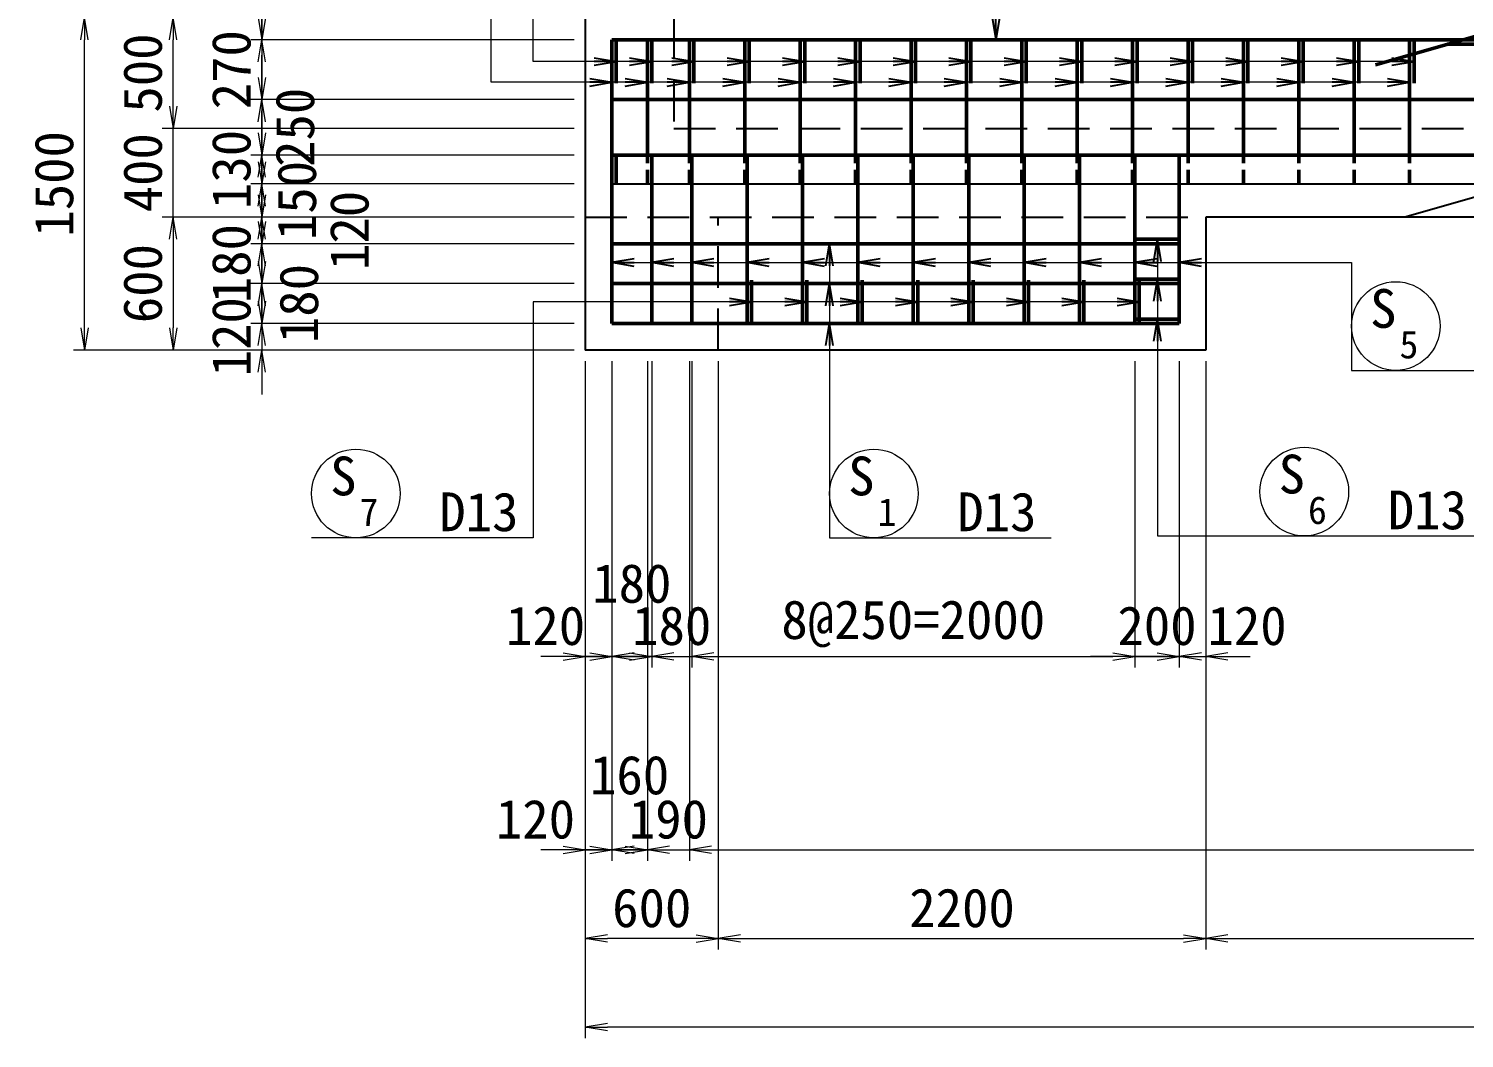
# Model space of a CAD drawing. Header units: millimetres. Extents: x 0 to 126150, y 0 to 29700.
# Drawn here: x 46970 to 53448, y 16587 to 21142 of the extents above; entities that cross this region are included whole.
import ezdxf
from ezdxf.enums import TextEntityAlignment as Align

# ---------------------------------------------------------------- set-up
doc = ezdxf.new("R2010")
doc.units = ezdxf.units.MM
doc.header["$LTSCALE"] = 500
doc.linetypes.add('DASHED2', pattern=[0.375, 0.25, -0.125])
doc.layers.get('Defpoints').update_dxf_attribs({"color": 8})
for name, color, linetype, lineweight in [('D-STR', 3, 'Continuous', 25), ('D-STR-DIM', 7, 'Continuous', 13), ('D-STR-HTXT', 4, 'Continuous', 13), ('D-STR-STR1', 1, 'Continuous', 50), ('D-STR-STR2', 40, 'Continuous', 50), ('D-STR-STR5', 40, 'Continuous', 50), ('D-STR-TXT', 7, 'Continuous', 13)]:
    doc.layers.add(name, color=color, linetype=linetype, lineweight=lineweight)
doc.styles.add('YOKO_GOTHIC', font='')
doc.styles.get('YOKO_GOTHIC').set_extended_font_data('MS Gothic')
doc.dimstyles.new('S50', dxfattribs={"dimscale": 50, "dimtxt": 3.5, "dimasz": 2, "dimexe": 1, "dimexo": 1, "dimgap": 1, "dimtad": 1, "dimdec": 0, "dimzin": 1, "dimdsep": 46, "dimtxsty": 'YOKO_GOTHIC', "dimblk": 'OPEN', "dimcen": 0, "dimclrd": 256, "dimclre": 256, "dimclrt": 256, "dimaunit": 1, "dimadec": 3, "dimazin": 0, "dimtfac": 1, "dimtdec": 0, "dimtix": 1, "dimtmove": 2, "dimatfit": 3, "dimldrblk": 'OPEN', "dimfxl": 1, "dimlwd": -1, "dimlwe": -1, "dimarcsym": 2})

# ---------------------------------------------------------------- blocks, each defined once
blk = doc.blocks.new('_Open')
at = {"color": 0, "linetype": 'ByBlock', "lineweight": -2}
for p, q in [((-1, 0.167), (0, 0)), ((-1, -0.167), (0, 0)), ((0, 0), (-1, 0))]:
    blk.add_line(p, q, dxfattribs=at)
blk = doc.blocks.new('*D112')
at = {"layer": 'D-STR-DIM', "ltscale": 1500, "transparency": 16777216}
for p, q in [((48022.1, 21292.3), (48022.1, 21392.3)), ((49431.5, 21192.3), (47972.1, 21192.3)), ((48022.1, 21192.3), (48022.1, 21092.3)), ((49431.5, 21092.3), (47972.1, 21092.3)), ((48022.1, 20992.3), (48022.1, 20892.3))]:
    blk.add_line(p, q, dxfattribs=at)
at = {"layer": 'Defpoints', "color": 0, "ltscale": 1500, "transparency": 16777216}
for p in [(49481.5, 21192.3), (48022.1, 21092.3), (49481.5, 21092.3)]:
    blk.add_point(p, dxfattribs=at)
at = {"layer": 'D-STR-DIM', "ltscale": 1500, "transparency": 16777216, "xscale": 100, "yscale": 100, "zscale": 100}
for p, rotation in [((48022.1, 21192.3), 270), ((48022.1, 21092.3), 90)]:
    blk.add_blockref('_Open', p, dxfattribs=dict(at, rotation=rotation))
at = {"layer": 'D-STR-DIM', "ltscale": 1500, "transparency": 16777216, "insert": (47909.6, 21360.1), "char_height": 175, "attachment_point": 5, "rotation": 90, "style": 'YOKO_GOTHIC'}
blk.add_mtext('100', dxfattribs=at)
blk = doc.blocks.new('*D113')
at = {"layer": 'D-STR-DIM', "ltscale": 1500, "transparency": 16777216}
for p, q in [((48022.1, 21192.3), (48022.1, 21292.3)), ((49431.5, 21092.3), (47972.1, 21092.3)), ((48022.1, 21092.3), (48022.1, 20822.3)), ((49431.5, 20822.3), (47972.1, 20822.3)), ((48022.1, 20722.3), (48022.1, 20622.3))]:
    blk.add_line(p, q, dxfattribs=at)
at = {"layer": 'Defpoints', "color": 0, "ltscale": 1500, "transparency": 16777216}
for p in [(49481.5, 21092.3), (48022.1, 20822.3), (49481.5, 20822.3)]:
    blk.add_point(p, dxfattribs=at)
at = {"layer": 'D-STR-DIM', "ltscale": 1500, "transparency": 16777216, "xscale": 100, "yscale": 100, "zscale": 100}
for p, rotation in [((48022.1, 21092.3), 270), ((48022.1, 20822.3), 90)]:
    blk.add_blockref('_Open', p, dxfattribs=dict(at, rotation=rotation))
at = {"layer": 'D-STR-DIM', "ltscale": 1500, "transparency": 16777216, "insert": (47884.6, 20957.3), "char_height": 175, "attachment_point": 5, "rotation": 90, "style": 'YOKO_GOTHIC'}
blk.add_mtext('270', dxfattribs=at)
blk = doc.blocks.new('*D114')
at = {"layer": 'D-STR-DIM', "ltscale": 1500, "transparency": 16777216}
for p, q in [((48022.1, 20922.3), (48022.1, 21022.3)), ((49431.5, 20822.3), (47972.1, 20822.3)), ((48022.1, 20822.3), (48022.1, 20572.3)), ((49431.5, 20572.3), (47972.1, 20572.3)), ((48022.1, 20472.3), (48022.1, 20372.3))]:
    blk.add_line(p, q, dxfattribs=at)
at = {"layer": 'Defpoints', "color": 0, "ltscale": 1500, "transparency": 16777216}
for p in [(49481.5, 20822.3), (48022.1, 20572.3), (49481.5, 20572.3)]:
    blk.add_point(p, dxfattribs=at)
at = {"layer": 'D-STR-DIM', "ltscale": 1500, "transparency": 16777216, "xscale": 100, "yscale": 100, "zscale": 100}
for p, rotation in [((48022.1, 20822.3), 270), ((48022.1, 20572.3), 90)]:
    blk.add_blockref('_Open', p, dxfattribs=dict(at, rotation=rotation))
at = {"layer": 'D-STR-DIM', "ltscale": 1500, "transparency": 16777216, "insert": (48171.9, 20697.3), "char_height": 175, "attachment_point": 5, "rotation": 90, "style": 'YOKO_GOTHIC'}
blk.add_mtext('250', dxfattribs=at)
blk = doc.blocks.new('*D115')
at = {"layer": 'D-STR-DIM', "ltscale": 1500, "transparency": 16777216}
for p, q in [((48022.1, 20672.3), (48022.1, 20772.3)), ((49431.5, 20572.3), (47972.1, 20572.3)), ((48022.1, 20572.3), (48022.1, 20442.3)), ((49431.5, 20442.3), (47972.1, 20442.3)), ((48022.1, 20342.3), (48022.1, 20242.3))]:
    blk.add_line(p, q, dxfattribs=at)
at = {"layer": 'Defpoints', "color": 0, "ltscale": 1500, "transparency": 16777216}
for p in [(49481.5, 20572.3), (48022.1, 20442.3), (49481.5, 20442.3)]:
    blk.add_point(p, dxfattribs=at)
at = {"layer": 'D-STR-DIM', "ltscale": 1500, "transparency": 16777216, "xscale": 100, "yscale": 100, "zscale": 100}
for p, rotation in [((48022.1, 20572.3), 270), ((48022.1, 20442.3), 90)]:
    blk.add_blockref('_Open', p, dxfattribs=dict(at, rotation=rotation))
at = {"layer": 'D-STR-DIM', "ltscale": 1500, "transparency": 16777216, "insert": (47884.6, 20507.3), "char_height": 175, "attachment_point": 5, "rotation": 90, "style": 'YOKO_GOTHIC'}
blk.add_mtext('130', dxfattribs=at)
blk = doc.blocks.new('*D116')
at = {"layer": 'D-STR-DIM', "ltscale": 1500, "transparency": 16777216}
for p, q in [((48022.1, 20542.3), (48022.1, 20642.3)), ((49431.5, 20442.3), (47972.1, 20442.3)), ((48022.1, 20442.3), (48022.1, 20292.3)), ((49431.5, 20292.3), (47972.1, 20292.3)), ((48022.1, 20192.3), (48022.1, 20092.3))]:
    blk.add_line(p, q, dxfattribs=at)
at = {"layer": 'Defpoints', "color": 0, "ltscale": 1500, "transparency": 16777216}
for p in [(49481.5, 20442.3), (48022.1, 20292.3), (49481.5, 20292.3)]:
    blk.add_point(p, dxfattribs=at)
at = {"layer": 'D-STR-DIM', "ltscale": 1500, "transparency": 16777216, "xscale": 100, "yscale": 100, "zscale": 100}
for p, rotation in [((48022.1, 20442.3), 270), ((48022.1, 20292.3), 90)]:
    blk.add_blockref('_Open', p, dxfattribs=dict(at, rotation=rotation))
at = {"layer": 'D-STR-DIM', "ltscale": 1500, "transparency": 16777216, "insert": (48180.5, 20367.3), "char_height": 175, "attachment_point": 5, "rotation": 90, "style": 'YOKO_GOTHIC'}
blk.add_mtext('150', dxfattribs=at)
blk = doc.blocks.new('*D117')
at = {"layer": 'D-STR-DIM', "ltscale": 1500, "transparency": 16777216}
for p, q in [((47622.1, 20792.3), (47622.1, 20892.3)), ((49431.5, 20692.3), (47572.1, 20692.3)), ((47622.1, 20292.3), (47622.1, 20692.3)), ((49431.5, 20292.3), (47572.1, 20292.3)), ((47622.1, 20192.3), (47622.1, 20092.3))]:
    blk.add_line(p, q, dxfattribs=at)
at = {"layer": 'Defpoints', "color": 0, "ltscale": 1500, "transparency": 16777216}
for p in [(47622.1, 20692.3), (49481.5, 20692.3), (49481.5, 20292.3)]:
    blk.add_point(p, dxfattribs=at)
at = {"layer": 'D-STR-DIM', "ltscale": 1500, "transparency": 16777216, "xscale": 100, "yscale": 100, "zscale": 100}
for p, rotation in [((47622.1, 20692.3), 270), ((47622.1, 20292.3), 90)]:
    blk.add_blockref('_Open', p, dxfattribs=dict(at, rotation=rotation))
at = {"layer": 'D-STR-DIM', "ltscale": 1500, "transparency": 16777216, "insert": (47484.6, 20492.3), "char_height": 175, "attachment_point": 5, "rotation": 90, "style": 'YOKO_GOTHIC'}
blk.add_mtext('400', dxfattribs=at)
blk = doc.blocks.new('*D118')
at = {"layer": 'D-STR-DIM', "ltscale": 1500, "transparency": 16777216}
for p, q in [((49431.5, 21192.3), (47572.1, 21192.3)), ((47622.1, 20792.3), (47622.1, 21092.3)), ((49431.5, 20692.3), (47572.1, 20692.3))]:
    blk.add_line(p, q, dxfattribs=at)
at = {"layer": 'Defpoints', "color": 0, "ltscale": 1500, "transparency": 16777216}
for p in [(47622.1, 21192.3), (49481.5, 21192.3), (49481.5, 20692.3)]:
    blk.add_point(p, dxfattribs=at)
at = {"layer": 'D-STR-DIM', "ltscale": 1500, "transparency": 16777216, "xscale": 100, "yscale": 100, "zscale": 100}
for p, rotation in [((47622.1, 21192.3), 90), ((47622.1, 20692.3), 270)]:
    blk.add_blockref('_Open', p, dxfattribs=dict(at, rotation=rotation))
at = {"layer": 'D-STR-DIM', "ltscale": 1500, "transparency": 16777216, "insert": (47484.6, 20942.3), "char_height": 175, "attachment_point": 5, "rotation": 90, "style": 'YOKO_GOTHIC'}
blk.add_mtext('500', dxfattribs=at)
blk = doc.blocks.new('*D119')
at = {"layer": 'D-STR-DIM', "ltscale": 1500, "transparency": 16777216}
for p, q in [((49431.5, 21192.3), (47172.1, 21192.3)), ((47222.1, 19792.3), (47222.1, 21092.3)), ((49431.5, 19692.3), (47172.1, 19692.3))]:
    blk.add_line(p, q, dxfattribs=at)
at = {"layer": 'Defpoints', "color": 0, "ltscale": 1500, "transparency": 16777216}
for p in [(47222.1, 21192.3), (49481.5, 21192.3), (49481.5, 19692.3)]:
    blk.add_point(p, dxfattribs=at)
at = {"layer": 'D-STR-DIM', "ltscale": 1500, "transparency": 16777216, "xscale": 100, "yscale": 100, "zscale": 100}
for p, rotation in [((47222.1, 21192.3), 90), ((47222.1, 19692.3), 270)]:
    blk.add_blockref('_Open', p, dxfattribs=dict(at, rotation=rotation))
at = {"layer": 'D-STR-DIM', "ltscale": 1500, "transparency": 16777216, "insert": (47084.6, 20442.3), "char_height": 175, "attachment_point": 5, "rotation": 90, "style": 'YOKO_GOTHIC'}
blk.add_mtext('1500', dxfattribs=at)
blk = doc.blocks.new('*D127')
at = {"layer": 'D-STR-DIM', "ltscale": 1500, "transparency": 16777216}
for p, q in [((49481.5, 19642.3), (49481.5, 17387)), ((49601.5, 19642.3), (49601.5, 17387)), ((49381.5, 17437), (49281.5, 17437)), ((49481.5, 17437), (49601.5, 17437)), ((49701.5, 17437), (49801.5, 17437))]:
    blk.add_line(p, q, dxfattribs=at)
at = {"layer": 'Defpoints', "color": 0, "ltscale": 1500, "transparency": 16777216}
for p in [(49481.5, 19692.3), (49601.5, 19692.3), (49601.5, 17437)]:
    blk.add_point(p, dxfattribs=at)
at = {"layer": 'D-STR-DIM', "ltscale": 1500, "transparency": 16777216, "xscale": 100, "yscale": 100, "zscale": 100}
blk.add_blockref('_Open', (49481.5, 17437), dxfattribs=at)
at = {"layer": 'D-STR-DIM', "ltscale": 1500, "transparency": 16777216, "xscale": 100, "yscale": 100, "zscale": 100, "rotation": 180}
blk.add_blockref('_Open', (49601.5, 17437), dxfattribs=at)
at = {"layer": 'D-STR-DIM', "ltscale": 1500, "transparency": 16777216, "insert": (49256.6, 17574.5), "char_height": 175, "attachment_point": 5, "style": 'YOKO_GOTHIC'}
blk.add_mtext('120', dxfattribs=at)
blk = doc.blocks.new('*D128')
at = {"layer": 'D-STR-DIM', "ltscale": 1500, "transparency": 16777216}
for p, q in [((49601.5, 19642.3), (49601.5, 17387)), ((49761.5, 19642.3), (49761.5, 17387)), ((49501.5, 17437), (49401.5, 17437)), ((49601.5, 17437), (49761.5, 17437)), ((49861.5, 17437), (49961.5, 17437))]:
    blk.add_line(p, q, dxfattribs=at)
at = {"layer": 'Defpoints', "color": 0, "ltscale": 1500, "transparency": 16777216}
for p in [(49601.5, 19692.3), (49761.5, 19692.3), (49761.5, 17437)]:
    blk.add_point(p, dxfattribs=at)
at = {"layer": 'D-STR-DIM', "ltscale": 1500, "transparency": 16777216, "xscale": 100, "yscale": 100, "zscale": 100}
blk.add_blockref('_Open', (49601.5, 17437), dxfattribs=at)
at = {"layer": 'D-STR-DIM', "ltscale": 1500, "transparency": 16777216, "xscale": 100, "yscale": 100, "zscale": 100, "rotation": 180}
blk.add_blockref('_Open', (49761.5, 17437), dxfattribs=at)
at = {"layer": 'D-STR-DIM', "ltscale": 1500, "transparency": 16777216, "insert": (49681.5, 17773.7), "char_height": 175, "attachment_point": 5, "style": 'YOKO_GOTHIC'}
blk.add_mtext('160', dxfattribs=at)
blk = doc.blocks.new('*D129')
at = {"layer": 'D-STR-DIM', "ltscale": 1500, "transparency": 16777216}
for p, q in [((49761.5, 19642.3), (49761.5, 17387)), ((49951.5, 19642.3), (49951.5, 17387)), ((49661.5, 17437), (49561.5, 17437)), ((49761.5, 17437), (49951.5, 17437)), ((50051.5, 17437), (50151.5, 17437))]:
    blk.add_line(p, q, dxfattribs=at)
at = {"layer": 'Defpoints', "color": 0, "ltscale": 1500, "transparency": 16777216}
for p in [(49761.5, 19692.3), (49951.5, 19692.3), (49951.5, 17437)]:
    blk.add_point(p, dxfattribs=at)
at = {"layer": 'D-STR-DIM', "ltscale": 1500, "transparency": 16777216, "xscale": 100, "yscale": 100, "zscale": 100}
blk.add_blockref('_Open', (49761.5, 17437), dxfattribs=at)
at = {"layer": 'D-STR-DIM', "ltscale": 1500, "transparency": 16777216, "xscale": 100, "yscale": 100, "zscale": 100, "rotation": 180}
blk.add_blockref('_Open', (49951.5, 17437), dxfattribs=at)
at = {"layer": 'D-STR-DIM', "ltscale": 1500, "transparency": 16777216, "insert": (49856.5, 17574.5), "char_height": 175, "attachment_point": 5, "style": 'YOKO_GOTHIC'}
blk.add_mtext('190', dxfattribs=at)
blk = doc.blocks.new('*D130')
at = {"layer": 'D-STR-DIM', "ltscale": 1500, "transparency": 16777216}
for p, q in [((61451.5, 20242.3), (61451.5, 17387)), ((49951.5, 19642.3), (49951.5, 17387)), ((50051.5, 17437), (61351.5, 17437))]:
    blk.add_line(p, q, dxfattribs=at)
at = {"layer": 'Defpoints', "color": 0, "ltscale": 1500, "transparency": 16777216}
for p in [(61451.5, 20292.3), (49951.5, 19692.3), (61451.5, 17437)]:
    blk.add_point(p, dxfattribs=at)
at = {"layer": 'D-STR-DIM', "ltscale": 1500, "transparency": 16777216, "xscale": 100, "yscale": 100, "zscale": 100, "rotation": 180}
blk.add_blockref('_Open', (49951.5, 17437), dxfattribs=at)
at = {"layer": 'D-STR-DIM', "ltscale": 1500, "transparency": 16777216, "xscale": 100, "yscale": 100, "zscale": 100}
blk.add_blockref('_Open', (61451.5, 17437), dxfattribs=at)
at = {"layer": 'D-STR-DIM', "ltscale": 1500, "transparency": 16777216, "insert": (55701.5, 17583.8), "char_height": 175, "attachment_point": 5, "style": 'YOKO_GOTHIC'}
blk.add_mtext('46@250=11500', dxfattribs=at)
blk = doc.blocks.new('*D132')
at = {"layer": 'D-STR-DIM', "ltscale": 1500, "transparency": 16777216}
for p, q in [((49481.5, 19642.3), (49481.5, 16987)), ((50081.5, 19642.3), (50081.5, 16987)), ((49981.5, 17037), (49581.5, 17037))]:
    blk.add_line(p, q, dxfattribs=at)
at = {"layer": 'Defpoints', "color": 0, "ltscale": 1500, "transparency": 16777216}
for p in [(49481.5, 19692.3), (50081.5, 19692.3), (49481.5, 17037)]:
    blk.add_point(p, dxfattribs=at)
at = {"layer": 'D-STR-DIM', "ltscale": 1500, "transparency": 16777216, "xscale": 100, "yscale": 100, "zscale": 100, "rotation": 180}
blk.add_blockref('_Open', (49481.5, 17037), dxfattribs=at)
at = {"layer": 'D-STR-DIM', "ltscale": 1500, "transparency": 16777216, "xscale": 100, "yscale": 100, "zscale": 100}
blk.add_blockref('_Open', (50081.5, 17037), dxfattribs=at)
at = {"layer": 'D-STR-DIM', "ltscale": 1500, "transparency": 16777216, "insert": (49781.5, 17174.5), "char_height": 175, "attachment_point": 5, "style": 'YOKO_GOTHIC'}
blk.add_mtext('600', dxfattribs=at)
blk = doc.blocks.new('*D133')
at = {"layer": 'D-STR-DIM', "ltscale": 1500, "transparency": 16777216}
for p, q in [((49481.5, 19642.3), (49481.5, 18260)), ((49601.5, 19642.3), (49601.5, 18260)), ((49381.5, 18310), (49281.5, 18310)), ((49481.5, 18310), (49601.5, 18310)), ((49701.5, 18310), (49801.5, 18310))]:
    blk.add_line(p, q, dxfattribs=at)
at = {"layer": 'Defpoints', "color": 0, "ltscale": 1500, "transparency": 16777216}
for p in [(49481.5, 19692.3), (49601.5, 19692.3), (49601.5, 18310)]:
    blk.add_point(p, dxfattribs=at)
at = {"layer": 'D-STR-DIM', "ltscale": 1500, "transparency": 16777216, "xscale": 100, "yscale": 100, "zscale": 100}
blk.add_blockref('_Open', (49481.5, 18310), dxfattribs=at)
at = {"layer": 'D-STR-DIM', "ltscale": 1500, "transparency": 16777216, "xscale": 100, "yscale": 100, "zscale": 100, "rotation": 180}
blk.add_blockref('_Open', (49601.5, 18310), dxfattribs=at)
at = {"layer": 'D-STR-DIM', "ltscale": 1500, "transparency": 16777216, "insert": (49302.3, 18447.5), "char_height": 175, "attachment_point": 5, "style": 'YOKO_GOTHIC'}
blk.add_mtext('120', dxfattribs=at)
blk = doc.blocks.new('*D134')
at = {"layer": 'D-STR-DIM', "ltscale": 1500, "transparency": 16777216}
for p, q in [((49601.5, 19642.3), (49601.5, 18260)), ((49781.5, 19642.3), (49781.5, 18260)), ((49501.5, 18310), (49401.5, 18310)), ((49601.5, 18310), (49781.5, 18310)), ((49881.5, 18310), (49981.5, 18310))]:
    blk.add_line(p, q, dxfattribs=at)
at = {"layer": 'Defpoints', "color": 0, "ltscale": 1500, "transparency": 16777216}
for p in [(49601.5, 19692.3), (49781.5, 19692.3), (49781.5, 18310)]:
    blk.add_point(p, dxfattribs=at)
at = {"layer": 'D-STR-DIM', "ltscale": 1500, "transparency": 16777216, "xscale": 100, "yscale": 100, "zscale": 100}
blk.add_blockref('_Open', (49601.5, 18310), dxfattribs=at)
at = {"layer": 'D-STR-DIM', "ltscale": 1500, "transparency": 16777216, "xscale": 100, "yscale": 100, "zscale": 100, "rotation": 180}
blk.add_blockref('_Open', (49781.5, 18310), dxfattribs=at)
at = {"layer": 'D-STR-DIM', "ltscale": 1500, "transparency": 16777216, "insert": (49691.5, 18638.3), "char_height": 175, "attachment_point": 5, "style": 'YOKO_GOTHIC'}
blk.add_mtext('180', dxfattribs=at)
blk = doc.blocks.new('*D135')
at = {"layer": 'D-STR-DIM', "ltscale": 1500, "transparency": 16777216}
for p, q in [((49781.5, 19642.3), (49781.5, 18260)), ((49961.5, 19642.3), (49961.5, 18260)), ((49681.5, 18310), (49581.5, 18310)), ((49781.5, 18310), (49961.5, 18310)), ((50061.5, 18310), (50161.5, 18310))]:
    blk.add_line(p, q, dxfattribs=at)
at = {"layer": 'Defpoints', "color": 0, "ltscale": 1500, "transparency": 16777216}
for p in [(49781.5, 19692.3), (49961.5, 19692.3), (49961.5, 18310)]:
    blk.add_point(p, dxfattribs=at)
at = {"layer": 'D-STR-DIM', "ltscale": 1500, "transparency": 16777216, "xscale": 100, "yscale": 100, "zscale": 100}
blk.add_blockref('_Open', (49781.5, 18310), dxfattribs=at)
at = {"layer": 'D-STR-DIM', "ltscale": 1500, "transparency": 16777216, "xscale": 100, "yscale": 100, "zscale": 100, "rotation": 180}
blk.add_blockref('_Open', (49961.5, 18310), dxfattribs=at)
at = {"layer": 'D-STR-DIM', "ltscale": 1500, "transparency": 16777216, "insert": (49871.5, 18447.5), "char_height": 175, "attachment_point": 5, "style": 'YOKO_GOTHIC'}
blk.add_mtext('180', dxfattribs=at)
blk = doc.blocks.new('*D136')
at = {"layer": 'D-STR-DIM', "ltscale": 1500, "transparency": 16777216}
for p, q in [((49961.5, 19642.3), (49961.5, 18260)), ((51961.5, 19642.3), (51961.5, 18260)), ((50061.5, 18310), (51861.5, 18310))]:
    blk.add_line(p, q, dxfattribs=at)
at = {"layer": 'Defpoints', "color": 0, "ltscale": 1500, "transparency": 16777216}
for p in [(49961.5, 19692.3), (51961.5, 19692.3), (51961.5, 18310)]:
    blk.add_point(p, dxfattribs=at)
at = {"layer": 'D-STR-DIM', "ltscale": 1500, "transparency": 16777216, "xscale": 100, "yscale": 100, "zscale": 100, "rotation": 180}
blk.add_blockref('_Open', (49961.5, 18310), dxfattribs=at)
at = {"layer": 'D-STR-DIM', "ltscale": 1500, "transparency": 16777216, "xscale": 100, "yscale": 100, "zscale": 100}
blk.add_blockref('_Open', (51961.5, 18310), dxfattribs=at)
at = {"layer": 'D-STR-DIM', "ltscale": 1500, "transparency": 16777216, "insert": (50961.5, 18456.9), "char_height": 175, "attachment_point": 5, "style": 'YOKO_GOTHIC'}
blk.add_mtext('8@250=2000', dxfattribs=at)
blk = doc.blocks.new('*D137')
at = {"layer": 'D-STR-DIM', "ltscale": 1500, "transparency": 16777216}
for p, q in [((51961.5, 19642.3), (51961.5, 18260)), ((52161.5, 19642.3), (52161.5, 18260)), ((51861.5, 18310), (51761.5, 18310)), ((51961.5, 18310), (52161.5, 18310)), ((52261.5, 18310), (52361.5, 18310))]:
    blk.add_line(p, q, dxfattribs=at)
at = {"layer": 'Defpoints', "color": 0, "ltscale": 1500, "transparency": 16777216}
for p in [(51961.5, 19692.3), (52161.5, 19692.3), (52161.5, 18310)]:
    blk.add_point(p, dxfattribs=at)
at = {"layer": 'D-STR-DIM', "ltscale": 1500, "transparency": 16777216, "xscale": 100, "yscale": 100, "zscale": 100}
blk.add_blockref('_Open', (51961.5, 18310), dxfattribs=at)
at = {"layer": 'D-STR-DIM', "ltscale": 1500, "transparency": 16777216, "xscale": 100, "yscale": 100, "zscale": 100, "rotation": 180}
blk.add_blockref('_Open', (52161.5, 18310), dxfattribs=at)
at = {"layer": 'D-STR-DIM', "ltscale": 1500, "transparency": 16777216, "insert": (52061.5, 18447.5), "char_height": 175, "attachment_point": 5, "style": 'YOKO_GOTHIC'}
blk.add_mtext('200', dxfattribs=at)
blk = doc.blocks.new('*D138')
at = {"layer": 'D-STR-DIM', "ltscale": 1500, "transparency": 16777216}
for p, q in [((52161.5, 19642.3), (52161.5, 18260)), ((52281.5, 19642.3), (52281.5, 18260)), ((52061.5, 18310), (51961.5, 18310)), ((52161.5, 18310), (52281.5, 18310)), ((52381.5, 18310), (52481.5, 18310))]:
    blk.add_line(p, q, dxfattribs=at)
at = {"layer": 'Defpoints', "color": 0, "ltscale": 1500, "transparency": 16777216}
for p in [(52161.5, 19692.3), (52281.5, 19692.3), (52281.5, 18310)]:
    blk.add_point(p, dxfattribs=at)
at = {"layer": 'D-STR-DIM', "ltscale": 1500, "transparency": 16777216, "xscale": 100, "yscale": 100, "zscale": 100}
blk.add_blockref('_Open', (52161.5, 18310), dxfattribs=at)
at = {"layer": 'D-STR-DIM', "ltscale": 1500, "transparency": 16777216, "xscale": 100, "yscale": 100, "zscale": 100, "rotation": 180}
blk.add_blockref('_Open', (52281.5, 18310), dxfattribs=at)
at = {"layer": 'D-STR-DIM', "ltscale": 1500, "transparency": 16777216, "insert": (52467.8, 18447.5), "char_height": 175, "attachment_point": 5, "style": 'YOKO_GOTHIC'}
blk.add_mtext('120', dxfattribs=at)
blk = doc.blocks.new('*D139')
at = {"layer": 'D-STR-DIM', "ltscale": 1500, "transparency": 16777216}
for p, q in [((50081.5, 19642.3), (50081.5, 16987)), ((52281.5, 19642.3), (52281.5, 16987)), ((50181.5, 17037), (52181.5, 17037))]:
    blk.add_line(p, q, dxfattribs=at)
at = {"layer": 'Defpoints', "color": 0, "ltscale": 1500, "transparency": 16777216}
for p in [(50081.5, 19692.3), (52281.5, 19692.3), (52281.5, 17037)]:
    blk.add_point(p, dxfattribs=at)
at = {"layer": 'D-STR-DIM', "ltscale": 1500, "transparency": 16777216, "xscale": 100, "yscale": 100, "zscale": 100, "rotation": 180}
blk.add_blockref('_Open', (50081.5, 17037), dxfattribs=at)
at = {"layer": 'D-STR-DIM', "ltscale": 1500, "transparency": 16777216, "xscale": 100, "yscale": 100, "zscale": 100}
blk.add_blockref('_Open', (52281.5, 17037), dxfattribs=at)
at = {"layer": 'D-STR-DIM', "ltscale": 1500, "transparency": 16777216, "insert": (51181.5, 17174.5), "char_height": 175, "attachment_point": 5, "style": 'YOKO_GOTHIC'}
blk.add_mtext('2200', dxfattribs=at)
blk = doc.blocks.new('*D140')
at = {"layer": 'D-STR-DIM', "ltscale": 1500, "transparency": 16777216}
for p, q in [((61581.5, 20242.3), (61581.5, 16987)), ((52281.5, 19642.3), (52281.5, 16987)), ((52381.5, 17037), (61481.5, 17037))]:
    blk.add_line(p, q, dxfattribs=at)
at = {"layer": 'Defpoints', "color": 0, "ltscale": 1500, "transparency": 16777216}
for p in [(61581.5, 20292.3), (52281.5, 19692.3), (61581.5, 17037)]:
    blk.add_point(p, dxfattribs=at)
at = {"layer": 'D-STR-DIM', "ltscale": 1500, "transparency": 16777216, "xscale": 100, "yscale": 100, "zscale": 100, "rotation": 180}
blk.add_blockref('_Open', (52281.5, 17037), dxfattribs=at)
at = {"layer": 'D-STR-DIM', "ltscale": 1500, "transparency": 16777216, "xscale": 100, "yscale": 100, "zscale": 100}
blk.add_blockref('_Open', (61581.5, 17037), dxfattribs=at)
at = {"layer": 'D-STR-DIM', "ltscale": 1500, "transparency": 16777216, "insert": (56931.5, 17174.5), "char_height": 175, "attachment_point": 5, "style": 'YOKO_GOTHIC'}
blk.add_mtext('9300', dxfattribs=at)
blk = doc.blocks.new('*D141')
at = {"layer": 'D-STR-DIM', "ltscale": 1500, "transparency": 16777216}
for p, q in [((61581.5, 20242.3), (61581.5, 16587)), ((49481.5, 19642.3), (49481.5, 16587)), ((61481.5, 16637), (49581.5, 16637))]:
    blk.add_line(p, q, dxfattribs=at)
at = {"layer": 'Defpoints', "color": 0, "ltscale": 1500, "transparency": 16777216}
for p in [(61581.5, 20292.3), (49481.5, 19692.3), (49481.5, 16637)]:
    blk.add_point(p, dxfattribs=at)
at = {"layer": 'D-STR-DIM', "ltscale": 1500, "transparency": 16777216, "xscale": 100, "yscale": 100, "zscale": 100, "rotation": 180}
blk.add_blockref('_Open', (49481.5, 16637), dxfattribs=at)
at = {"layer": 'D-STR-DIM', "ltscale": 1500, "transparency": 16777216, "xscale": 100, "yscale": 100, "zscale": 100}
blk.add_blockref('_Open', (61581.5, 16637), dxfattribs=at)
at = {"layer": 'D-STR-DIM', "ltscale": 1500, "transparency": 16777216, "insert": (55531.5, 16774.5), "char_height": 175, "attachment_point": 5, "style": 'YOKO_GOTHIC'}
blk.add_mtext('12100', dxfattribs=at)
blk = doc.blocks.new('*D142')
at = {"layer": 'D-STR-DIM', "ltscale": 1500, "transparency": 16777216}
for p, q in [((48022.1, 20392.3), (48022.1, 20492.3)), ((49431.5, 20292.3), (47972.1, 20292.3)), ((48022.1, 20292.3), (48022.1, 20172.3)), ((49431.5, 20172.3), (47972.1, 20172.3)), ((48022.1, 20072.3), (48022.1, 19972.3))]:
    blk.add_line(p, q, dxfattribs=at)
at = {"layer": 'Defpoints', "color": 0, "ltscale": 1500, "transparency": 16777216}
for p in [(49481.5, 20292.3), (48022.1, 20172.3), (49481.5, 20172.3)]:
    blk.add_point(p, dxfattribs=at)
at = {"layer": 'D-STR-DIM', "ltscale": 1500, "transparency": 16777216, "xscale": 100, "yscale": 100, "zscale": 100}
for p, rotation in [((48022.1, 20292.3), 270), ((48022.1, 20172.3), 90)]:
    blk.add_blockref('_Open', p, dxfattribs=dict(at, rotation=rotation))
at = {"layer": 'D-STR-DIM', "ltscale": 1500, "transparency": 16777216, "insert": (48417.4, 20232.3), "char_height": 175, "attachment_point": 5, "rotation": 90, "style": 'YOKO_GOTHIC'}
blk.add_mtext('120', dxfattribs=at)
blk = doc.blocks.new('*D143')
at = {"layer": 'D-STR-DIM', "ltscale": 1500, "transparency": 16777216}
for p, q in [((48022.1, 20272.3), (48022.1, 20372.3)), ((49431.5, 20172.3), (47972.1, 20172.3)), ((48022.1, 20172.3), (48022.1, 19992.3)), ((49431.5, 19992.3), (47972.1, 19992.3)), ((48022.1, 19892.3), (48022.1, 19792.3))]:
    blk.add_line(p, q, dxfattribs=at)
at = {"layer": 'Defpoints', "color": 0, "ltscale": 1500, "transparency": 16777216}
for p in [(49481.5, 20172.3), (48022.1, 19992.3), (49481.5, 19992.3)]:
    blk.add_point(p, dxfattribs=at)
at = {"layer": 'D-STR-DIM', "ltscale": 1500, "transparency": 16777216, "xscale": 100, "yscale": 100, "zscale": 100}
for p, rotation in [((48022.1, 20172.3), 270), ((48022.1, 19992.3), 90)]:
    blk.add_blockref('_Open', p, dxfattribs=dict(at, rotation=rotation))
at = {"layer": 'D-STR-DIM', "ltscale": 1500, "transparency": 16777216, "insert": (47884.6, 20082.3), "char_height": 175, "attachment_point": 5, "rotation": 90, "style": 'YOKO_GOTHIC'}
blk.add_mtext('180', dxfattribs=at)
blk = doc.blocks.new('*D144')
at = {"layer": 'D-STR-DIM', "ltscale": 1500, "transparency": 16777216}
for p, q in [((48022.1, 20092.3), (48022.1, 20192.3)), ((49431.5, 19992.3), (47972.1, 19992.3)), ((48022.1, 19992.3), (48022.1, 19812.3)), ((49431.5, 19812.3), (47972.1, 19812.3)), ((48022.1, 19712.3), (48022.1, 19612.3))]:
    blk.add_line(p, q, dxfattribs=at)
at = {"layer": 'Defpoints', "color": 0, "ltscale": 1500, "transparency": 16777216}
for p in [(49481.5, 19992.3), (48022.1, 19812.3), (49481.5, 19812.3)]:
    blk.add_point(p, dxfattribs=at)
at = {"layer": 'D-STR-DIM', "ltscale": 1500, "transparency": 16777216, "xscale": 100, "yscale": 100, "zscale": 100}
for p, rotation in [((48022.1, 19992.3), 270), ((48022.1, 19812.3), 90)]:
    blk.add_blockref('_Open', p, dxfattribs=dict(at, rotation=rotation))
at = {"layer": 'D-STR-DIM', "ltscale": 1500, "transparency": 16777216, "insert": (48189.6, 19902.3), "char_height": 175, "attachment_point": 5, "rotation": 90, "style": 'YOKO_GOTHIC'}
blk.add_mtext('180', dxfattribs=at)
blk = doc.blocks.new('*D145')
at = {"layer": 'D-STR-DIM', "ltscale": 1500, "transparency": 16777216}
for p, q in [((48022.1, 19912.3), (48022.1, 20012.3)), ((49431.5, 19812.3), (47972.1, 19812.3)), ((48022.1, 19812.3), (48022.1, 19692.3)), ((49431.5, 19692.3), (47972.1, 19692.3)), ((48022.1, 19592.3), (48022.1, 19492.3))]:
    blk.add_line(p, q, dxfattribs=at)
at = {"layer": 'Defpoints', "color": 0, "ltscale": 1500, "transparency": 16777216}
for p in [(49481.5, 19812.3), (48022.1, 19692.3), (49481.5, 19692.3)]:
    blk.add_point(p, dxfattribs=at)
at = {"layer": 'D-STR-DIM', "ltscale": 1500, "transparency": 16777216, "xscale": 100, "yscale": 100, "zscale": 100}
for p, rotation in [((48022.1, 19812.3), 270), ((48022.1, 19692.3), 90)]:
    blk.add_blockref('_Open', p, dxfattribs=dict(at, rotation=rotation))
at = {"layer": 'D-STR-DIM', "ltscale": 1500, "transparency": 16777216, "insert": (47884.6, 19752.3), "char_height": 175, "attachment_point": 5, "rotation": 90, "style": 'YOKO_GOTHIC'}
blk.add_mtext('120', dxfattribs=at)
blk = doc.blocks.new('*D146')
at = {"layer": 'D-STR-DIM', "ltscale": 1500, "transparency": 16777216}
for p, q in [((49431.5, 20292.3), (47572.1, 20292.3)), ((47622.1, 20192.3), (47622.1, 19792.3)), ((49431.5, 19692.3), (47572.1, 19692.3))]:
    blk.add_line(p, q, dxfattribs=at)
at = {"layer": 'Defpoints', "color": 0, "ltscale": 1500, "transparency": 16777216}
for p in [(49481.5, 20292.3), (47622.1, 19692.3), (49481.5, 19692.3)]:
    blk.add_point(p, dxfattribs=at)
at = {"layer": 'D-STR-DIM', "ltscale": 1500, "transparency": 16777216, "xscale": 100, "yscale": 100, "zscale": 100}
for p, rotation in [((47622.1, 20292.3), 90), ((47622.1, 19692.3), 270)]:
    blk.add_blockref('_Open', p, dxfattribs=dict(at, rotation=rotation))
at = {"layer": 'D-STR-DIM', "ltscale": 1500, "transparency": 16777216, "insert": (47484.6, 19992.3), "char_height": 175, "attachment_point": 5, "rotation": 90, "style": 'YOKO_GOTHIC'}
blk.add_mtext('600', dxfattribs=at)

msp = doc.modelspace()

# ---------------------------------------------------------------- linework, layer by layer
at = {"layer": 'D-STR'}
for p, q in [((49481.5, 21192.3), (49481.5, 20292.3)), ((49481.5, 20292.3), (49481.5, 19692.3)), ((61581.5, 20292.3), (52281.5, 20292.3)), ((52281.5, 20292.3), (52281.5, 19692.3)), ((50081.5, 19692.3), (49481.5, 19692.3)), ((52281.5, 19692.3), (50081.5, 19692.3))]:
    msp.add_line(p, q, dxfattribs=at)
at = {"layer": 'D-STR', "linetype": 'DASHED2', "ltscale": 1.5}
for p, q in [((49881.5, 21192.3), (49881.5, 20692.3)), ((49881.5, 20692.3), (61581.5, 20692.3)), ((49481.5, 20292.3), (52281.5, 20292.3)), ((50081.5, 19692.3), (50081.5, 20292.3))]:
    msp.add_line(p, q, dxfattribs=at)
at = {"layer": 'D-STR-HTXT'}
for p, q in [((52938.9, 20086.7), (52938.9, 19600.8)), ((52938.9, 19600.8), (53938.9, 19600.8)), ((49246, 18845.1), (48246, 18845.1))]:
    msp.add_line(p, q, dxfattribs=at)
for centre in [(53138.9, 19800.8), (48446, 19045.1), (50783.6, 19045.1), (52725.9, 19053.6)]:
    msp.add_circle(centre, 200, dxfattribs=at)
at = {"layer": 'D-STR-STR1'}
for p, q in [((49601.5, 21092.3), (49601.5, 20582.3)), ((49761.5, 21092.3), (49761.5, 20582.3)), ((49951.5, 21092.3), (49951.5, 20582.3)), ((50201.5, 21092.3), (50201.5, 20582.3)), ((50451.5, 21092.3), (50451.5, 20582.3)), ((50701.5, 21092.3), (50701.5, 20582.3)), ((50951.5, 21092.3), (50951.5, 20582.3)), ((51201.5, 21092.3), (51201.5, 20582.3)), ((51451.5, 21092.3), (51451.5, 20582.3)), ((51701.5, 21092.3), (51701.5, 20582.3)), ((51951.5, 21092.3), (51951.5, 20582.3)), ((52201.5, 21092.3), (52201.5, 20582.3)), ((52451.5, 21092.3), (52451.5, 20582.3)), ((52701.5, 21092.3), (52701.5, 20582.3)), ((52951.5, 21092.3), (52951.5, 20582.3)), ((53201.5, 21092.3), (53201.5, 20582.3)), ((53371, 21072.3), (61451.5, 21072.3)), ((49601.5, 20822.3), (61451.5, 20822.3)), ((49601.5, 20572.3), (61451.5, 20572.3)), ((49601.5, 20572.3), (49601.5, 19812.3)), ((49621.5, 20572.3), (49621.5, 20442.3)), ((49781.5, 20572.3), (49781.5, 19812.3)), ((49961.5, 20572.3), (49961.5, 19812.3)), ((50211.5, 20572.3), (50211.5, 19812.3)), ((50461.5, 20572.3), (50461.5, 19812.3)), ((50711.5, 20572.3), (50711.5, 19812.3)), ((50961.5, 20572.3), (50961.5, 19812.3)), ((51211.5, 20572.3), (51211.5, 19812.3)), ((51461.5, 20572.3), (51461.5, 19812.3)), ((51711.5, 20572.3), (51711.5, 19812.3)), ((51961.5, 20572.3), (51961.5, 19812.3)), ((52161.5, 20572.3), (52161.5, 19812.3)), ((49601.5, 20172.3), (52161.5, 20172.3)), ((49601.5, 19992.3), (52161.5, 19992.3)), ((49601.5, 19812.3), (52161.5, 19812.3))]:
    msp.add_line(p, q, dxfattribs=at)
at = {"layer": 'D-STR-STR1', "linetype": 'DASHED2', "ltscale": 0.5}
for p, q in [((49601.5, 20442.3), (49601.5, 20582.3)), ((49761.5, 20442.3), (49761.5, 20582.3)), ((49951.5, 20442.3), (49951.5, 20582.3)), ((50201.5, 20442.3), (50201.5, 20582.3)), ((50451.5, 20442.3), (50451.5, 20582.3)), ((50701.5, 20442.3), (50701.5, 20582.3)), ((50951.5, 20442.3), (50951.5, 20582.3)), ((51201.5, 20442.3), (51201.5, 20582.3)), ((51451.5, 20442.3), (51451.5, 20582.3)), ((51701.5, 20442.3), (51701.5, 20582.3)), ((51951.5, 20442.3), (51951.5, 20582.3)), ((52201.5, 20442.3), (52201.5, 20582.3)), ((52451.5, 20442.3), (52451.5, 20582.3)), ((52701.5, 20442.3), (52701.5, 20582.3)), ((52951.5, 20442.3), (52951.5, 20582.3)), ((53201.5, 20442.3), (53201.5, 20582.3))]:
    msp.add_line(p, q, dxfattribs=at)
at = {"layer": 'D-STR-STR2'}
for p, q in [((53046.8, 20979.6), (61451.5, 23381)), ((49601.5, 21092.3), (53851, 21092.3))]:
    msp.add_line(p, q, dxfattribs=at)
at = {"layer": 'D-STR-STR5'}
for p, q in [((49621.5, 21092.3), (49621.5, 20897.3)), ((49781.5, 21092.3), (49781.5, 20897.3)), ((49971.5, 21092.3), (49971.5, 20897.3)), ((50221.5, 21092.3), (50221.5, 20897.3)), ((50471.5, 21092.3), (50471.5, 20897.3)), ((50721.5, 21092.3), (50721.5, 20897.3)), ((50971.5, 21092.3), (50971.5, 20897.3)), ((51221.5, 21092.3), (51221.5, 20897.3)), ((51471.5, 21092.3), (51471.5, 20897.3)), ((51721.5, 21092.3), (51721.5, 20897.3)), ((51971.5, 21092.3), (51971.5, 20897.3)), ((52221.5, 21092.3), (52221.5, 20897.3)), ((52471.5, 21092.3), (52471.5, 20897.3)), ((52721.5, 21092.3), (52721.5, 20897.3)), ((52971.5, 21092.3), (52971.5, 20897.3)), ((53221.5, 21092.3), (53221.5, 20897.3)), ((52161.5, 20192.3), (51966.5, 20192.3)), ((50231.5, 20007.3), (50231.5, 19812.3)), ((50481.5, 20007.3), (50481.5, 19812.3)), ((50731.5, 20007.3), (50731.5, 19812.3)), ((50981.5, 20007.3), (50981.5, 19812.3)), ((51231.5, 20007.3), (51231.5, 19812.3)), ((51481.5, 20007.3), (51481.5, 19812.3)), ((51731.5, 20007.3), (51731.5, 19812.3)), ((52161.5, 20012.3), (51966.5, 20012.3)), ((51981.5, 20007.3), (51981.5, 19812.3)), ((52161.5, 19832.3), (51966.5, 19832.3))]:
    msp.add_line(p, q, dxfattribs=at)
at = {"layer": 'Defpoints'}
for p, q in [((61581.5, 22692.6), (53180.5, 20292.3)), ((49601.5, 20442.3), (61451.5, 20442.3))]:
    msp.add_line(p, q, dxfattribs=at)

# ---------------------------------------------------------------- texts
at = {"layer": 'D-STR-TXT', "linetype": 'DASHED2', "ltscale": 0.5, "style": 'YOKO_GOTHIC'}
for p in [(53082.6, 19792.5), (50727.3, 19036.8), (52669.7, 19045.3)]:
    msp.add_text('S', height=175, dxfattribs=at).set_placement(p, align=Align.CENTER)
at = {"layer": 'D-STR-TXT', "style": 'YOKO_GOTHIC'}
for s, height, p in [('5', 125, (53198.3, 19654.7)), ('S', 175, (48389.7, 19036.8)), ('7', 125, (48505.3, 18899)), ('1', 125, (50843, 18899)), ('6', 125, (52785.3, 18907.5))]:
    msp.add_text(s, height=height, dxfattribs=at).set_placement(p, align=Align.CENTER)
for p in [(48822.5, 18875.1), (51160.1, 18875.1), (53102.5, 18883.6)]:
    msp.add_text('D13', height=175, dxfattribs=at).set_placement(p)

# ---------------------------------------------------------------- dimensions: what is measured, and where the dimension line sits
at = {"layer": 'D-STR-DIM', "ltscale": 1500}
for base, p1, p2, picture, middle in [((48022.1, 21092.3), (49481.5, 21192.3), (49481.5, 21092.3), '*D112', (47909.6, 21360.1)), ((48022.1, 20572.3), (49481.5, 20822.3), (49481.5, 20572.3), '*D114', (48171.9, 20697.3)), ((48022.1, 20292.3), (49481.5, 20442.3), (49481.5, 20292.3), '*D116', (48180.5, 20367.3)), ((48022.1, 20172.3), (49481.5, 20292.3), (49481.5, 20172.3), '*D142', (48417.4, 20232.3)), ((48022.1, 19812.3), (49481.5, 19992.3), (49481.5, 19812.3), '*D144', (48189.6, 19902.3))]:
    dim = msp.add_linear_dim(base=base, p1=p1, p2=p2, angle=90, dimstyle='S50', dxfattribs=at)
    dim.commit()
    dim.dimension.update_dxf_attribs({"geometry": picture, "text_midpoint": middle, "dimtype": 160})
for base, p1, p2, picture, middle in [((48022.1, 20822.3), (49481.5, 21092.3), (49481.5, 20822.3), '*D113', (47884.6, 20957.3)), ((47222.1, 21192.3), (49481.5, 19692.3), (49481.5, 21192.3), '*D119', (47084.6, 20442.3)), ((47622.1, 21192.3), (49481.5, 20692.3), (49481.5, 21192.3), '*D118', (47484.6, 20942.3)), ((47622.1, 20692.3), (49481.5, 20292.3), (49481.5, 20692.3), '*D117', (47484.6, 20492.3)), ((48022.1, 20442.3), (49481.5, 20572.3), (49481.5, 20442.3), '*D115', (47884.6, 20507.3)), ((48022.1, 19992.3), (49481.5, 20172.3), (49481.5, 19992.3), '*D143', (47884.6, 20082.3)), ((47622.1, 19692.3), (49481.5, 20292.3), (49481.5, 19692.3), '*D146', (47484.6, 19992.3)), ((48022.1, 19692.3), (49481.5, 19812.3), (49481.5, 19692.3), '*D145', (47884.6, 19752.3))]:
    dim = msp.add_linear_dim(base=base, p1=p1, p2=p2, angle=90, dimstyle='S50', dxfattribs=at)
    dim.commit()
    dim.dimension.update_dxf_attribs({"geometry": picture, "text_midpoint": middle})
for base, p1, p2, picture, middle in [((49481.5, 16637), (61581.5, 20292.3), (49481.5, 19692.3), '*D141', (55531.5, 16774.5)), ((61581.5, 17037), (52281.5, 19692.3), (61581.5, 20292.3), '*D140', (56931.5, 17174.5)), ((49481.5, 17037), (50081.5, 19692.3), (49481.5, 19692.3), '*D132', (49781.5, 17174.5)), ((49951.5, 17437), (49761.5, 19692.3), (49951.5, 19692.3), '*D129', (49856.5, 17574.5)), ((49961.5, 18310), (49781.5, 19692.3), (49961.5, 19692.3), '*D135', (49871.5, 18447.5)), ((52281.5, 17037), (50081.5, 19692.3), (52281.5, 19692.3), '*D139', (51181.5, 17174.5)), ((52161.5, 18310), (51961.5, 19692.3), (52161.5, 19692.3), '*D137', (52061.5, 18447.5))]:
    dim = msp.add_linear_dim(base=base, p1=p1, p2=p2, dimstyle='S50', dxfattribs=at)
    dim.commit()
    dim.dimension.update_dxf_attribs({"geometry": picture, "text_midpoint": middle})
for base, p1, p2, text, picture, middle in [((61451.5, 17437), (49951.5, 19692.3), (61451.5, 20292.3), '46@250=<>', '*D130', (55701.5, 17583.8)), ((51961.5, 18310), (49961.5, 19692.3), (51961.5, 19692.3), '8@250=<>', '*D136', (50961.5, 18456.9))]:
    dim = msp.add_linear_dim(base=base, p1=p1, p2=p2, text=text, dimstyle='S50', dxfattribs=at)
    dim.commit()
    dim.dimension.update_dxf_attribs({"geometry": picture, "text_midpoint": middle})
for base, p1, p2, picture, middle in [((49601.5, 17437), (49481.5, 19692.3), (49601.5, 19692.3), '*D127', (49256.6, 17574.5)), ((49601.5, 18310), (49481.5, 19692.3), (49601.5, 19692.3), '*D133', (49302.3, 18447.5)), ((49761.5, 17437), (49601.5, 19692.3), (49761.5, 19692.3), '*D128', (49681.5, 17773.7)), ((49781.5, 18310), (49601.5, 19692.3), (49781.5, 19692.3), '*D134', (49691.5, 18638.3)), ((52281.5, 18310), (52161.5, 19692.3), (52281.5, 19692.3), '*D138', (52467.8, 18447.5))]:
    dim = msp.add_linear_dim(base=base, p1=p1, p2=p2, dimstyle='S50', dxfattribs=at)
    dim.commit()
    dim.dimension.update_dxf_attribs({"geometry": picture, "text_midpoint": middle, "dimtype": 160})

# ---------------------------------------------------------------- leaders
at = {"layer": 'D-STR-HTXT'}
for points in [[(53221.5, 20994.8), (49246, 20994.8), (49246, 22315.2)], [(53201.5, 20900.4), (49057, 20900.4), (49057, 21756)], [(51333.8, 21092.3), (51333.8, 21661.9), (50333.8, 21661.9)], [(49621.5, 20994.8), (49246, 20994.8)], [(49781.5, 20994.8), (49317.8, 20994.8)], [(49971.5, 20994.8), (49567.8, 20994.8)], [(50221.5, 20994.8), (49817.8, 20994.8)], [(50471.5, 20994.8), (50067.8, 20994.8)], [(50721.5, 20994.8), (50317.8, 20994.8)], [(50971.5, 20994.8), (50567.8, 20994.8)], [(51221.5, 20994.8), (50817.8, 20994.8)], [(51471.5, 20994.8), (51067.8, 20994.8)], [(51721.5, 20994.8), (51317.8, 20994.8)], [(51971.5, 20994.8), (51567.8, 20994.8)], [(52221.5, 20994.8), (51817.8, 20994.8)], [(52471.5, 20994.8), (52067.8, 20994.8)], [(52721.5, 20994.8), (52317.8, 20994.8)], [(52971.5, 20994.8), (52567.8, 20994.8)], [(49601.5, 20900.4), (49057, 20900.4)], [(49761.5, 20900.4), (49357.8, 20900.4)], [(49951.5, 20900.4), (49547.8, 20900.4)], [(50201.5, 20900.4), (49797.8, 20900.4)], [(50451.5, 20900.4), (50047.8, 20900.4)], [(50701.5, 20900.4), (50297.8, 20900.4)], [(50951.5, 20900.4), (50547.8, 20900.4)], [(51201.5, 20900.4), (50797.8, 20900.4)], [(51451.5, 20900.4), (51047.8, 20900.4)], [(51701.5, 20900.4), (51297.8, 20900.4)], [(51951.5, 20900.4), (51547.8, 20900.4)], [(52201.5, 20900.4), (51797.8, 20900.4)], [(52451.5, 20900.4), (52047.8, 20900.4)], [(52701.5, 20900.4), (52297.8, 20900.4)], [(52951.5, 20900.4), (52547.8, 20900.4)], [(50583.6, 20172.3), (50583.6, 18845.1), (51583.6, 18845.1)], [(52064, 20192.3), (52064, 18853.6), (53525.9, 18853.6)], [(49601.5, 20086.7), (52938.9, 20086.7)], [(49781.5, 20086.7), (50122.2, 20086.7)], [(49961.5, 20086.7), (50302.2, 20086.7)], [(50211.5, 20086.7), (50552.2, 20086.7)], [(50461.5, 20086.7), (50802.2, 20086.7)], [(50711.5, 20086.7), (51052.2, 20086.7)], [(50961.5, 20086.7), (51302.2, 20086.7)], [(51211.5, 20086.7), (51552.2, 20086.7)], [(51461.5, 20086.7), (51802.2, 20086.7)], [(51711.5, 20086.7), (52052.2, 20086.7)], [(51961.5, 20086.7), (52302.2, 20086.7)], [(52161.5, 20086.7), (52502.2, 20086.7)], [(50583.6, 19992.3), (50583.6, 19741)], [(52064, 20012.3), (52064, 19234.9)], [(52064, 19832.3), (52064, 19054.9)], [(50583.6, 19812.3), (50583.6, 19219.9)]]:
    msp.add_leader(points, dimstyle='S50', dxfattribs=at)
for points in [[(51981.5, 19909.8), (49246, 19909.8), (49246, 18845.1)], [(50231.5, 19909.8), (49832.3, 19909.8)], [(50481.5, 19909.8), (50082.3, 19909.8)], [(50731.5, 19909.8), (50332.3, 19909.8)], [(50981.5, 19909.8), (50582.3, 19909.8)], [(51231.5, 19909.8), (50832.3, 19909.8)], [(51481.5, 19909.8), (51082.3, 19909.8)], [(51731.5, 19909.8), (51332.3, 19909.8)]]:
    msp.add_leader(points, dimstyle='S50', override={"dimgap": 1, "dimtad": 0}, dxfattribs=at)

doc.saveas('drawing.dxf')
